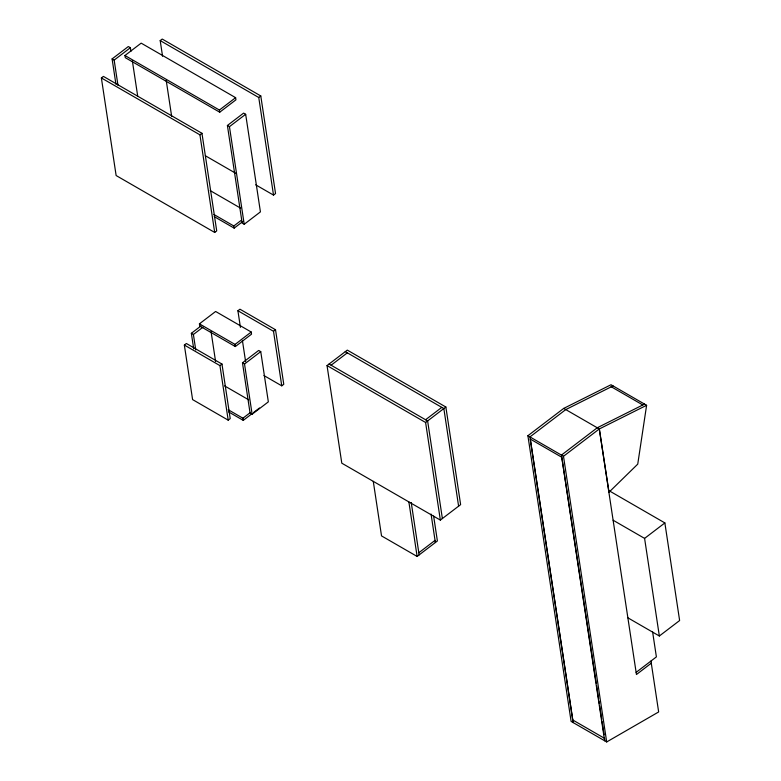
<?xml version="1.0" encoding="UTF-8"?>
<svg xmlns="http://www.w3.org/2000/svg" width="781" height="781" viewBox="0 0 781 781"><rect width="100%" height="100%" fill="white"/><g stroke="black" fill="none" stroke-linecap="round" stroke-linejoin="round"><path stroke-width="1.17" d="M563.716 408.404L611.015 384.74L646.609 405.29L637.745 464.129L609.024 492.196L599.31 428.954L563.716 408.404L527.897 435.73L571.106 721.4L606.691 741.95L658.656 711.95L650.954 661.038M115.93 84.211L112.103 58.907L128.328 46.538L130.378 47.729L130.925 51.341M117.99 85.402L114.163 60.098L130.378 47.729M124.95 55.51L141.166 43.14L235.618 97.674L235.94 99.831L219.725 112.2L125.272 57.667L124.95 55.51L219.402 110.043L219.725 112.2M101.374 77.944L103.404 76.392L201.957 133.297L216.718 230.903L214.697 232.445L116.135 175.54L101.374 77.944L199.936 134.84L214.697 232.445M162.565 56.261L160.193 40.592L162.223 39.05L260.786 95.956L275.547 193.561L273.516 195.104L255.69 184.814M219.402 110.043L235.618 97.674M199.936 134.84L201.957 133.297M273.516 195.104L258.755 97.498L260.786 95.956M227.398 125.477L243.613 113.099L245.664 114.29L260.424 211.885L244.209 224.264L242.159 223.073L227.398 125.477L229.448 126.659L244.209 224.264M229.448 126.659L245.664 114.29M242.745 221.589L234.163 228.13L233.831 225.982L241.466 220.164M199.409 323.842L215.624 311.473L251.218 332.023L251.541 334.17L235.325 346.549L199.731 325.999L199.409 323.842L235.003 344.392L235.325 346.549M193.708 348.853L191.355 333.302L200.893 326.019M195.758 350.034L193.405 334.483L202.953 327.21M184.345 345.056L186.376 343.503L221.97 364.053L230.219 418.596L228.189 420.149L192.595 399.599L184.345 345.056L219.939 365.606L228.189 420.149M240.421 327.346L237.912 310.75L239.943 309.198L275.527 329.748L283.776 384.291L281.756 385.834L263.958 375.563M235.003 344.392L251.218 332.023M219.939 365.606L221.97 364.053M281.756 385.834L273.506 331.29L275.527 329.748M242.471 362.814L258.687 350.435L260.747 351.626L268.342 401.864L252.126 414.233L250.066 413.051L242.471 362.814L244.521 363.995L252.126 414.233M244.521 363.995L260.747 351.626M251.833 413.823L243.252 420.373L242.92 418.216L250.555 412.397M253.747 412.368L259.468 407.994M327.034 365.576L347.311 350.113L445.863 407.018L460.624 504.624L440.357 520.087L341.795 463.182L327.034 365.576L425.596 422.482L440.357 520.087M331.115 365.215L347.33 352.846M425.567 419.748L441.782 407.379M425.596 422.482L445.863 407.018M418.821 552.753L435.037 540.374M373.279 481.36L381.528 535.903L417.122 556.453L437.389 540.989L433.631 516.085M606.691 741.95L563.491 456.28L599.31 428.954L646.609 405.29M664.865 522.928L679.626 620.534L659.349 635.998L644.589 538.392L664.865 522.928L609.297 490.839M636.115 672.363L656.391 656.899L652.623 631.995M651.286 663.196L636.447 674.511L599.31 428.954M160.193 40.592L258.755 97.498M112.103 58.907L114.163 60.098M205.364 155.751L235.764 173.314M210.177 190.584L240.607 208.156M213.896 214.472L233.831 225.982M214.219 216.62L234.163 228.13M527.897 435.73L563.491 456.28M345.28 351.655L443.842 408.561L458.603 506.166M613.134 520.234L644.589 538.392M237.912 310.75L273.506 331.29M329.065 364.034L427.617 420.93L442.378 518.535M191.355 333.302L193.405 334.483M627.895 617.83L659.349 635.998M224.596 385.902L248.67 399.804M228.267 409.752L242.92 418.216M228.589 411.909L243.252 420.373M573.156 720.219L604.64 738.396L604.64 740.769L561.441 455.089L597.25 427.773L644.55 404.099L642.538 404.822L611.054 386.644L613.065 385.921L565.766 409.595L529.948 436.911L573.156 722.591L530.279 439.068L561.764 457.246L596.215 683.121M596.577 685.533L598.597 698.741M598.959 701.143L599.33 703.554M599.691 705.956L601.712 719.174M602.073 721.576L604.094 734.784M431.063 514.064L435.368 542.531M411.226 502.515L419.143 554.9M408.873 501.91L417.122 556.453M242.393 340.389L245.624 361.73M211.075 331.681L215.595 361.583M166.207 80.365L171.674 116.506M132.379 60.977L137.671 95.926"/></g></svg>
